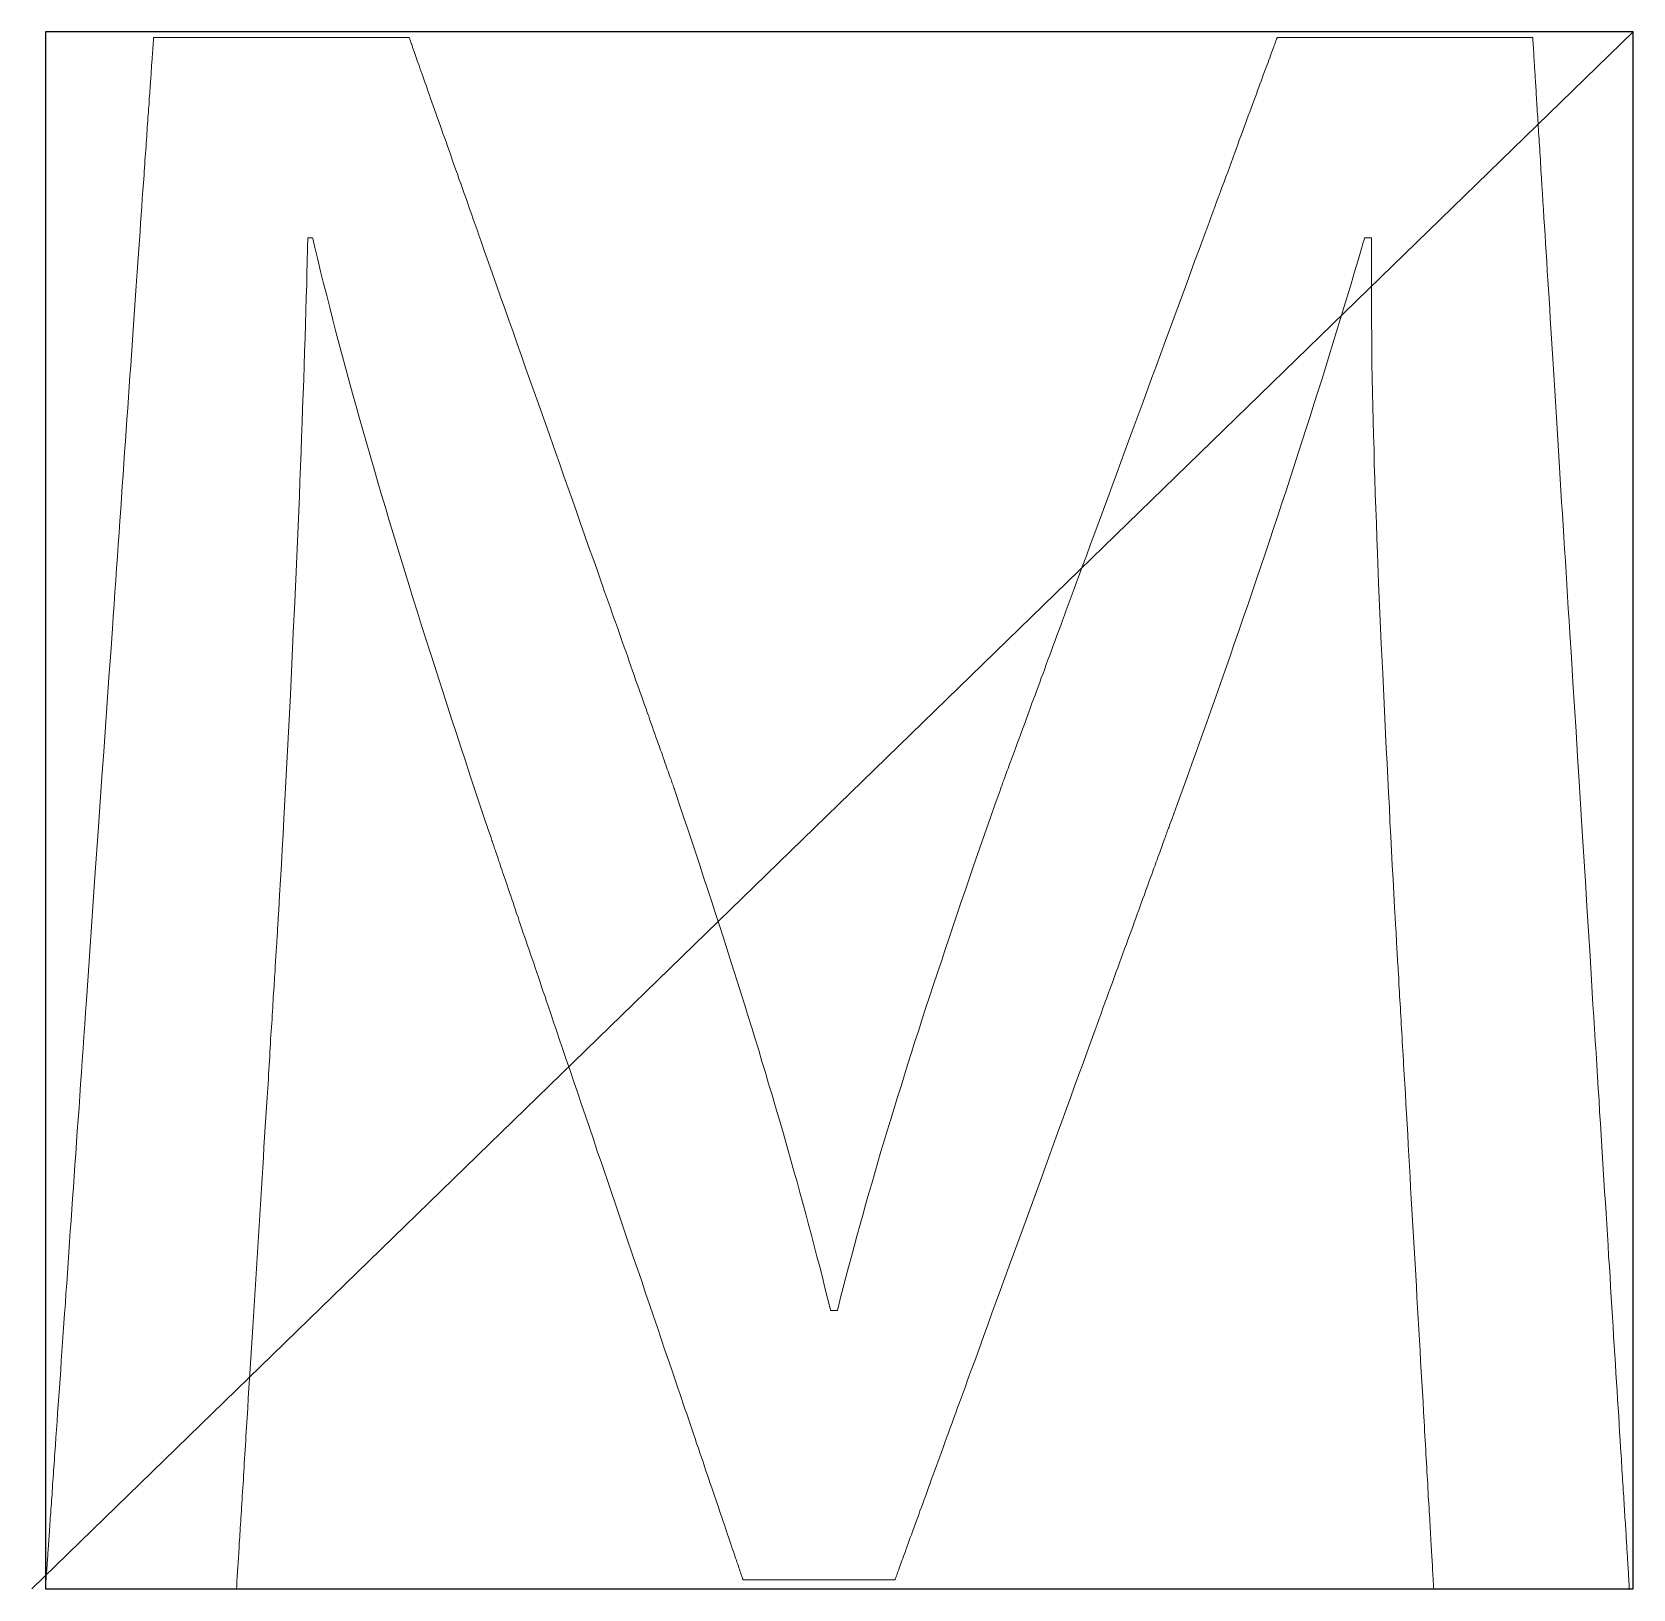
# Model space of a CAD drawing. Header units: millimetres. Extents: x 0 to 114, y 1 to 130.
# Drawn here: x 59.79 to 70.1, y 83.44 to 93.48 of the extents above; entities that cross this region are included whole.
import ezdxf

# ---------------------------------------------------------------- set-up
doc = ezdxf.new("R2010")
doc.units = ezdxf.units.MM
doc.header["$MEASUREMENT"] = 0
doc.layers.add('Layer 1', color=7, linetype='Continuous')

msp = doc.modelspace()

# ---------------------------------------------------------------- linework, layer by layer
msp.add_line((59.788, 83.443), (70.105, 93.479))
msp.add_lwpolyline([(59.874, 83.443), (70.105, 83.443), (70.105, 93.479), (59.874, 93.479)], close=True)
at = {"layer": 'Layer 1', "lineweight": 0}
msp.add_lwpolyline([(68.569, 87.835), (68.564, 87.925), (68.559, 88.016), (68.554, 88.108), (68.549, 88.2), (68.544, 88.293), (68.539, 88.387), (68.535, 88.481), (68.53, 88.575), (68.525, 88.67), (68.52, 88.766), (68.515, 88.861), (68.51, 88.957), (68.501, 89.15), (68.492, 89.344), (68.483, 89.538), (68.474, 89.732), (68.466, 89.926), (68.458, 90.119), (68.455, 90.216), (68.451, 90.312), (68.448, 90.407), (68.444, 90.503), (68.441, 90.598), (68.438, 90.692), (68.436, 90.786), (68.433, 90.879), (68.431, 90.972), (68.429, 91.065), (68.427, 91.156), (68.425, 91.247), (68.423, 91.337), (68.422, 91.427), (68.421, 91.515), (68.42, 91.603), (68.419, 91.69), (68.419, 91.775), (68.419, 91.86), (68.419, 91.944), (68.419, 91.985), (68.419, 92.027), (68.419, 92.068), (68.42, 92.108), (68.42, 92.149), (68.42, 92.151), (68.42, 92.152), (68.42, 92.152), (68.42, 92.152), (68.42, 92.152), (68.42, 92.152), (68.42, 92.152), (68.42, 92.152), (68.419, 92.152), (68.417, 92.152), (68.416, 92.152), (68.411, 92.152), (68.406, 92.152), (68.395, 92.152), (68.389, 92.152), (68.384, 92.152), (68.38, 92.152), (68.378, 92.152), (68.377, 92.152), (68.376, 92.152), (68.376, 92.152), (68.376, 92.152), (68.376, 92.152), (68.376, 92.152), (68.376, 92.152), (68.376, 92.152), (68.375, 92.15), (68.372, 92.14), (68.367, 92.121), (68.356, 92.083), (68.333, 92.008), (68.311, 91.932), (68.288, 91.855), (68.265, 91.779), (68.242, 91.702), (68.219, 91.625), (68.195, 91.548), (68.171, 91.471), (68.147, 91.393), (68.123, 91.315), (68.099, 91.237), (68.074, 91.159), (68.049, 91.08), (68.024, 91.001), (67.999, 90.922), (67.974, 90.843), (67.948, 90.763), (67.922, 90.683), (67.896, 90.603), (67.87, 90.522), (67.843, 90.442), (67.816, 90.361), (67.789, 90.279), (67.762, 90.198), (67.734, 90.116), (67.707, 90.033), (67.679, 89.951), (67.65, 89.868), (67.622, 89.785), (67.593, 89.702), (67.565, 89.618), (67.535, 89.534), (67.506, 89.449), (67.476, 89.365), (67.447, 89.28), (67.417, 89.194), (67.386, 89.109), (67.356, 89.023), (67.325, 88.936), (67.294, 88.849), (67.263, 88.762), (67.231, 88.675), (67.199, 88.587), (67.168, 88.499), (67.135, 88.41), (67.119, 88.366), (67.115, 88.355), (67.115, 88.354), (67.115, 88.354), (67.115, 88.354), (67.115, 88.354), (67.115, 88.354), (67.115, 88.354), (67.114, 88.353), (67.114, 88.351), (67.113, 88.349), (67.112, 88.346), (67.11, 88.342), (67.108, 88.337), (67.106, 88.331), (67.104, 88.325), (67.101, 88.318), (67.099, 88.31), (67.095, 88.301), (67.092, 88.292), (67.088, 88.282), (67.084, 88.271), (67.08, 88.259), (67.076, 88.247), (67.071, 88.234), (67.066, 88.22), (67.061, 88.206), (67.055, 88.191), (67.05, 88.176), (67.044, 88.159), (67.038, 88.142), (67.031, 88.125), (67.025, 88.107), (67.018, 88.088), (67.011, 88.069), (67.004, 88.049), (66.996, 88.028), (66.988, 88.007), (66.98, 87.985), (66.972, 87.963), (66.964, 87.94), (66.956, 87.917), (66.947, 87.893), (66.938, 87.869), (66.929, 87.844), (66.92, 87.819), (66.91, 87.793), (66.901, 87.766), (66.891, 87.739), (66.881, 87.712), (66.871, 87.684), (66.861, 87.656), (66.85, 87.628), (66.84, 87.599), (66.829, 87.569), (66.818, 87.539), (66.807, 87.509), (66.796, 87.478), (66.785, 87.447), (66.773, 87.416), (66.762, 87.384), (66.75, 87.352), (66.738, 87.319), (66.726, 87.286), (66.714, 87.253), (66.702, 87.22), (66.689, 87.186), (66.677, 87.152), (66.665, 87.117), (66.652, 87.082), (66.639, 87.047), (66.613, 86.977), (66.587, 86.905), (66.561, 86.832), (66.534, 86.759), (66.507, 86.684), (66.48, 86.609), (66.452, 86.534), (66.424, 86.457), (66.397, 86.381), (66.368, 86.303), (66.34, 86.226), (66.284, 86.07), (66.17, 85.758), (66.113, 85.602), (66.085, 85.525), (66.057, 85.448), (66.029, 85.371), (66.002, 85.295), (65.974, 85.22), (65.947, 85.145), (65.92, 85.071), (65.893, 84.998), (65.867, 84.925), (65.841, 84.854), (65.828, 84.818), (65.815, 84.783), (65.803, 84.749), (65.79, 84.714), (65.778, 84.68), (65.765, 84.646), (65.753, 84.612), (65.741, 84.579), (65.729, 84.546), (65.717, 84.513), (65.705, 84.481), (65.694, 84.449), (65.682, 84.418), (65.671, 84.387), (65.66, 84.356), (65.649, 84.325), (65.638, 84.295), (65.627, 84.266), (65.616, 84.237), (65.606, 84.208), (65.596, 84.179), (65.585, 84.152), (65.575, 84.124), (65.566, 84.097), (65.556, 84.071), (65.547, 84.045), (65.537, 84.019), (65.528, 83.994), (65.519, 83.97), (65.51, 83.946), (65.502, 83.922), (65.494, 83.899), (65.485, 83.877), (65.478, 83.855), (65.47, 83.834), (65.462, 83.813), (65.455, 83.793), (65.448, 83.774), (65.441, 83.755), (65.434, 83.736), (65.428, 83.719), (65.422, 83.702), (65.416, 83.685), (65.41, 83.669), (65.404, 83.654), (65.399, 83.64), (65.394, 83.626), (65.389, 83.613), (65.385, 83.6), (65.381, 83.589), (65.377, 83.578), (65.373, 83.567), (65.369, 83.558), (65.366, 83.549), (65.363, 83.541), (65.36, 83.533), (65.358, 83.527), (65.356, 83.521), (65.354, 83.516), (65.352, 83.512), (65.351, 83.508), (65.35, 83.505), (65.35, 83.504), (65.349, 83.503), (65.349, 83.502), (65.349, 83.502), (65.348, 83.502), (65.347, 83.502), (65.345, 83.502), (65.342, 83.502), (65.339, 83.502), (65.335, 83.502), (65.33, 83.502), (65.325, 83.502), (65.32, 83.502), (65.314, 83.502), (65.307, 83.502), (65.3, 83.502), (65.292, 83.502), (65.284, 83.502), (65.276, 83.502), (65.266, 83.502), (65.257, 83.502), (65.247, 83.502), (65.237, 83.502), (65.226, 83.502), (65.215, 83.502), (65.204, 83.502), (65.192, 83.502), (65.18, 83.502), (65.167, 83.502), (65.154, 83.502), (65.141, 83.502), (65.115, 83.502), (65.087, 83.502), (65.058, 83.502), (65.028, 83.502), (64.998, 83.502), (64.968, 83.502), (64.937, 83.502), (64.905, 83.502), (64.842, 83.502), (64.779, 83.502), (64.748, 83.502), (64.718, 83.502), (64.688, 83.502), (64.658, 83.502), (64.63, 83.502), (64.602, 83.502), (64.575, 83.502), (64.562, 83.502), (64.549, 83.502), (64.537, 83.502), (64.525, 83.502), (64.513, 83.502), (64.502, 83.502), (64.491, 83.502), (64.48, 83.502), (64.47, 83.502), (64.46, 83.502), (64.451, 83.502), (64.442, 83.502), (64.433, 83.502), (64.425, 83.502), (64.418, 83.502), (64.411, 83.502), (64.404, 83.502), (64.398, 83.502), (64.393, 83.502), (64.388, 83.502), (64.383, 83.502), (64.379, 83.502), (64.376, 83.502), (64.374, 83.502), (64.372, 83.502), (64.371, 83.502), (64.37, 83.502), (64.37, 83.502), (64.37, 83.503), (64.369, 83.504), (64.368, 83.506), (64.367, 83.509), (64.366, 83.513), (64.365, 83.517), (64.363, 83.523), (64.361, 83.529), (64.359, 83.535), (64.356, 83.543), (64.353, 83.551), (64.35, 83.56), (64.347, 83.57), (64.343, 83.58), (64.34, 83.591), (64.336, 83.603), (64.331, 83.615), (64.327, 83.629), (64.322, 83.642), (64.317, 83.657), (64.312, 83.672), (64.307, 83.688), (64.301, 83.704), (64.296, 83.721), (64.29, 83.739), (64.283, 83.757), (64.277, 83.776), (64.27, 83.795), (64.264, 83.815), (64.257, 83.835), (64.25, 83.856), (64.242, 83.878), (64.235, 83.9), (64.227, 83.923), (64.219, 83.946), (64.211, 83.97), (64.203, 83.994), (64.194, 84.019), (64.186, 84.044), (64.177, 84.07), (64.168, 84.096), (64.159, 84.123), (64.15, 84.15), (64.141, 84.177), (64.131, 84.205), (64.122, 84.233), (64.112, 84.262), (64.102, 84.291), (64.092, 84.321), (64.082, 84.351), (64.071, 84.381), (64.061, 84.412), (64.05, 84.443), (64.04, 84.475), (64.029, 84.507), (64.018, 84.539), (64.007, 84.571), (63.996, 84.604), (63.984, 84.637), (63.973, 84.67), (63.962, 84.704), (63.95, 84.738), (63.939, 84.772), (63.915, 84.842), (63.891, 84.912), (63.867, 84.983), (63.842, 85.055), (63.818, 85.128), (63.793, 85.202), (63.768, 85.276), (63.742, 85.35), (63.717, 85.426), (63.691, 85.501), (63.665, 85.577), (63.613, 85.73), (63.561, 85.884), (63.509, 86.037), (63.457, 86.19), (63.431, 86.266), (63.406, 86.342), (63.38, 86.417), (63.355, 86.492), (63.33, 86.566), (63.305, 86.639), (63.28, 86.712), (63.255, 86.784), (63.231, 86.855), (63.207, 86.926), (63.184, 86.995), (63.172, 87.029), (63.161, 87.063), (63.149, 87.097), (63.138, 87.13), (63.127, 87.163), (63.116, 87.196), (63.104, 87.229), (63.094, 87.261), (63.083, 87.293), (63.072, 87.324), (63.062, 87.355), (63.051, 87.386), (63.041, 87.416), (63.031, 87.446), (63.021, 87.476), (63.011, 87.505), (63.001, 87.534), (62.991, 87.562), (62.982, 87.59), (62.972, 87.618), (62.963, 87.645), (62.954, 87.671), (62.945, 87.698), (62.937, 87.723), (62.928, 87.748), (62.92, 87.773), (62.911, 87.797), (62.903, 87.821), (62.895, 87.844), (62.888, 87.867), (62.88, 87.889), (62.873, 87.911), (62.866, 87.932), (62.859, 87.952), (62.852, 87.972), (62.845, 87.992), (62.839, 88.011), (62.833, 88.029), (62.827, 88.046), (62.821, 88.063), (62.815, 88.08), (62.81, 88.095), (62.805, 88.111), (62.8, 88.125), (62.795, 88.139), (62.791, 88.152), (62.787, 88.164), (62.783, 88.176), (62.779, 88.187), (62.775, 88.198), (62.772, 88.207), (62.769, 88.216), (62.766, 88.224), (62.764, 88.232), (62.761, 88.239), (62.759, 88.245), (62.758, 88.25), (62.756, 88.254), (62.755, 88.258), (62.754, 88.261), (62.753, 88.263), (62.753, 88.264), (62.753, 88.265), (62.753, 88.265), (62.753, 88.265), (62.752, 88.266), (62.751, 88.269), (62.749, 88.274), (62.746, 88.286), (62.73, 88.331), (62.7, 88.421), (62.67, 88.511), (62.64, 88.601), (62.61, 88.691), (62.581, 88.78), (62.552, 88.869), (62.523, 88.957), (62.494, 89.045), (62.465, 89.133), (62.437, 89.221), (62.409, 89.308), (62.381, 89.395), (62.353, 89.481), (62.326, 89.568), (62.299, 89.654), (62.272, 89.739), (62.245, 89.825), (62.219, 89.91), (62.192, 89.994), (62.166, 90.079), (62.141, 90.163), (62.115, 90.246), (62.09, 90.33), (62.065, 90.413), (62.041, 90.496), (62.017, 90.578), (61.993, 90.661), (61.969, 90.743), (61.945, 90.824), (61.922, 90.905), (61.899, 90.987), (61.877, 91.067), (61.854, 91.148), (61.832, 91.228), (61.811, 91.308), (61.789, 91.387), (61.768, 91.466), (61.747, 91.545), (61.727, 91.624), (61.707, 91.702), (61.687, 91.78), (61.667, 91.858), (61.648, 91.935), (61.629, 92.013), (61.61, 92.089), (61.601, 92.128), (61.597, 92.147), (61.595, 92.152), (61.595, 92.152), (61.595, 92.152), (61.595, 92.152), (61.595, 92.152), (61.595, 92.152), (61.595, 92.152), (61.594, 92.152), (61.592, 92.152), (61.589, 92.152), (61.585, 92.152), (61.578, 92.152), (61.574, 92.152), (61.571, 92.152), (61.568, 92.152), (61.566, 92.152), (61.566, 92.152), (61.566, 92.152), (61.566, 92.152), (61.566, 92.152), (61.566, 92.152), (61.566, 92.152), (61.566, 92.152), (61.566, 92.152), (61.566, 92.151), (61.565, 92.141), (61.564, 92.101), (61.563, 92.06), (61.562, 92.019), (61.561, 91.978), (61.56, 91.936), (61.558, 91.852), (61.555, 91.768), (61.553, 91.682), (61.55, 91.595), (61.548, 91.507), (61.545, 91.418), (61.542, 91.328), (61.539, 91.238), (61.536, 91.146), (61.532, 91.054), (61.529, 90.961), (61.525, 90.868), (61.522, 90.774), (61.518, 90.679), (61.514, 90.583), (61.511, 90.487), (61.507, 90.391), (61.503, 90.294), (61.498, 90.196), (61.494, 90.099), (61.49, 90), (61.486, 89.902), (61.481, 89.803), (61.472, 89.605), (61.463, 89.405), (61.453, 89.206), (61.433, 88.806), (61.422, 88.607), (61.411, 88.408), (61.406, 88.309), (61.4, 88.21), (61.395, 88.112), (61.389, 88.014), (61.384, 87.916), (61.378, 87.819), (61.375, 87.77), (61.374, 87.746), (61.373, 87.734), (61.373, 87.731), (61.373, 87.731), (61.373, 87.731), (61.373, 87.731), (61.373, 87.731), (61.373, 87.731), (61.373, 87.73), (61.373, 87.729), (61.373, 87.727), (61.372, 87.724), (61.372, 87.72), (61.372, 87.716), (61.372, 87.711), (61.371, 87.706), (61.371, 87.699), (61.37, 87.692), (61.37, 87.685), (61.369, 87.677), (61.369, 87.668), (61.368, 87.658), (61.368, 87.648), (61.367, 87.637), (61.366, 87.626), (61.366, 87.614), (61.365, 87.601), (61.364, 87.588), (61.363, 87.574), (61.362, 87.56), (61.361, 87.545), (61.36, 87.53), (61.359, 87.514), (61.358, 87.497), (61.357, 87.48), (61.356, 87.463), (61.355, 87.444), (61.354, 87.426), (61.353, 87.407), (61.351, 87.387), (61.35, 87.367), (61.349, 87.346), (61.348, 87.325), (61.346, 87.304), (61.345, 87.282), (61.343, 87.26), (61.342, 87.237), (61.341, 87.214), (61.339, 87.19), (61.338, 87.166), (61.336, 87.141), (61.335, 87.116), (61.333, 87.091), (61.331, 87.066), (61.33, 87.039), (61.328, 87.013), (61.326, 86.986), (61.325, 86.959), (61.323, 86.932), (61.321, 86.904), (61.32, 86.876), (61.318, 86.848), (61.316, 86.819), (61.314, 86.79), (61.312, 86.76), (61.311, 86.731), (61.307, 86.671), (61.303, 86.61), (61.299, 86.548), (61.295, 86.485), (61.291, 86.421), (61.287, 86.356), (61.283, 86.291), (61.279, 86.225), (61.275, 86.159), (61.271, 86.091), (61.267, 86.024), (61.262, 85.956), (61.258, 85.887), (61.249, 85.75), (61.241, 85.612), (61.232, 85.474), (61.224, 85.336), (61.219, 85.268), (61.215, 85.199), (61.211, 85.131), (61.207, 85.064), (61.203, 84.997), (61.198, 84.931), (61.194, 84.865), (61.19, 84.8), (61.186, 84.735), (61.182, 84.672), (61.178, 84.609), (61.175, 84.547), (61.171, 84.486), (61.167, 84.427), (61.165, 84.397), (61.163, 84.368), (61.162, 84.339), (61.16, 84.311), (61.158, 84.282), (61.156, 84.255), (61.155, 84.227), (61.153, 84.2), (61.151, 84.173), (61.15, 84.146), (61.148, 84.12), (61.146, 84.094), (61.145, 84.069), (61.143, 84.044), (61.142, 84.019), (61.14, 83.995), (61.139, 83.971), (61.137, 83.947), (61.136, 83.924), (61.134, 83.902), (61.133, 83.88), (61.132, 83.858), (61.13, 83.837), (61.129, 83.816), (61.128, 83.796), (61.127, 83.776), (61.125, 83.757), (61.124, 83.738), (61.123, 83.719), (61.122, 83.702), (61.121, 83.684), (61.12, 83.667), (61.119, 83.651), (61.118, 83.636), (61.117, 83.62), (61.116, 83.606), (61.115, 83.592), (61.114, 83.578), (61.113, 83.566), (61.113, 83.553), (61.112, 83.542), (61.111, 83.531), (61.111, 83.52), (61.11, 83.51), (61.109, 83.501), (61.109, 83.493), (61.108, 83.485), (61.108, 83.477), (61.108, 83.471), (61.107, 83.465), (61.107, 83.46), (61.107, 83.455), (61.106, 83.451), (61.106, 83.448), (61.106, 83.446), (61.106, 83.444), (61.106, 83.443), (61.106, 83.443), (61.105, 83.443), (61.104, 83.443), (61.102, 83.443), (61.099, 83.443), (61.095, 83.443), (61.091, 83.443), (61.085, 83.443), (61.08, 83.443), (61.073, 83.443), (61.066, 83.443), (61.058, 83.443), (61.049, 83.443), (61.04, 83.443), (61.03, 83.443), (61.019, 83.443), (61.008, 83.443), (60.997, 83.443), (60.984, 83.443), (60.972, 83.443), (60.958, 83.443), (60.945, 83.443), (60.931, 83.443), (60.916, 83.443), (60.901, 83.443), (60.886, 83.443), (60.87, 83.443), (60.854, 83.443), (60.837, 83.443), (60.82, 83.443), (60.803, 83.443), (60.785, 83.443), (60.75, 83.443), (60.713, 83.443), (60.675, 83.443), (60.637, 83.443), (60.598, 83.443), (60.519, 83.443), (60.44, 83.443), (60.4, 83.443), (60.361, 83.443), (60.322, 83.443), (60.284, 83.443), (60.247, 83.443), (60.211, 83.443), (60.193, 83.443), (60.176, 83.443), (60.158, 83.443), (60.142, 83.443), (60.125, 83.443), (60.109, 83.443), (60.093, 83.443), (60.078, 83.443), (60.063, 83.443), (60.048, 83.443), (60.034, 83.443), (60.02, 83.443), (60.007, 83.443), (59.995, 83.443), (59.983, 83.443), (59.971, 83.443), (59.96, 83.443), (59.95, 83.443), (59.94, 83.443), (59.93, 83.443), (59.922, 83.443), (59.914, 83.443), (59.907, 83.443), (59.9, 83.443), (59.894, 83.443), (59.889, 83.443), (59.885, 83.443), (59.881, 83.443), (59.878, 83.443), (59.876, 83.443), (59.875, 83.443), (59.874, 83.443), (59.874, 83.443), (59.874, 83.444), (59.874, 83.445), (59.875, 83.446), (59.875, 83.448), (59.875, 83.451), (59.875, 83.453), (59.875, 83.457), (59.876, 83.46), (59.876, 83.464), (59.876, 83.469), (59.876, 83.473), (59.877, 83.479), (59.877, 83.484), (59.878, 83.49), (59.878, 83.497), (59.879, 83.504), (59.879, 83.511), (59.88, 83.518), (59.88, 83.526), (59.881, 83.535), (59.881, 83.544), (59.882, 83.553), (59.883, 83.562), (59.883, 83.572), (59.884, 83.582), (59.885, 83.593), (59.886, 83.604), (59.886, 83.615), (59.887, 83.627), (59.888, 83.639), (59.889, 83.652), (59.89, 83.665), (59.891, 83.678), (59.892, 83.691), (59.893, 83.705), (59.894, 83.72), (59.895, 83.734), (59.896, 83.749), (59.897, 83.764), (59.898, 83.78), (59.899, 83.796), (59.9, 83.812), (59.901, 83.829), (59.902, 83.846), (59.904, 83.863), (59.905, 83.881), (59.906, 83.899), (59.907, 83.917), (59.909, 83.935), (59.91, 83.954), (59.911, 83.974), (59.913, 83.993), (59.914, 84.013), (59.915, 84.033), (59.917, 84.053), (59.918, 84.074), (59.92, 84.095), (59.921, 84.117), (59.923, 84.138), (59.924, 84.16), (59.926, 84.182), (59.927, 84.205), (59.929, 84.228), (59.931, 84.251), (59.932, 84.274), (59.934, 84.298), (59.936, 84.322), (59.939, 84.37), (59.942, 84.42), (59.946, 84.471), (59.95, 84.523), (59.953, 84.576), (59.957, 84.629), (59.961, 84.684), (59.965, 84.74), (59.969, 84.797), (59.973, 84.855), (59.977, 84.913), (59.981, 84.973), (59.985, 85.033), (59.989, 85.094), (59.994, 85.156), (59.998, 85.219), (60.003, 85.283), (60.007, 85.347), (60.012, 85.413), (60.016, 85.479), (60.021, 85.545), (60.026, 85.613), (60.03, 85.681), (60.035, 85.75), (60.04, 85.819), (60.045, 85.889), (60.05, 85.96), (60.055, 86.031), (60.06, 86.103), (60.065, 86.176), (60.07, 86.248), (60.075, 86.322), (60.08, 86.396), (60.085, 86.47), (60.091, 86.545), (60.096, 86.621), (60.101, 86.697), (60.107, 86.773), (60.112, 86.849), (60.117, 86.926), (60.123, 87.004), (60.128, 87.082), (60.133, 87.16), (60.139, 87.238), (60.15, 87.395), (60.161, 87.554), (60.172, 87.713), (60.183, 87.873), (60.194, 88.033), (60.217, 88.355), (60.239, 88.677), (60.251, 88.838), (60.262, 88.999), (60.273, 89.159), (60.284, 89.318), (60.295, 89.476), (60.306, 89.634), (60.311, 89.712), (60.317, 89.79), (60.322, 89.868), (60.328, 89.945), (60.333, 90.023), (60.338, 90.099), (60.344, 90.176), (60.349, 90.251), (60.354, 90.327), (60.36, 90.402), (60.365, 90.476), (60.37, 90.551), (60.375, 90.624), (60.38, 90.697), (60.385, 90.77), (60.39, 90.842), (60.395, 90.913), (60.4, 90.984), (60.405, 91.054), (60.41, 91.124), (60.415, 91.193), (60.419, 91.261), (60.424, 91.328), (60.429, 91.395), (60.433, 91.461), (60.438, 91.527), (60.442, 91.591), (60.447, 91.655), (60.451, 91.718), (60.456, 91.78), (60.46, 91.842), (60.464, 91.902), (60.468, 91.962), (60.472, 92.021), (60.476, 92.079), (60.48, 92.136), (60.484, 92.192), (60.488, 92.247), (60.492, 92.301), (60.496, 92.354), (60.499, 92.406), (60.503, 92.457), (60.506, 92.507), (60.51, 92.556), (60.511, 92.58), (60.513, 92.603), (60.515, 92.627), (60.516, 92.65), (60.518, 92.673), (60.519, 92.695), (60.521, 92.718), (60.523, 92.74), (60.524, 92.762), (60.526, 92.783), (60.527, 92.804), (60.528, 92.825), (60.53, 92.846), (60.531, 92.866), (60.533, 92.886), (60.534, 92.905), (60.535, 92.925), (60.537, 92.944), (60.538, 92.962), (60.539, 92.981), (60.541, 92.999), (60.542, 93.016), (60.543, 93.034), (60.544, 93.051), (60.545, 93.068), (60.547, 93.084), (60.548, 93.1), (60.549, 93.116), (60.55, 93.131), (60.551, 93.146), (60.552, 93.161), (60.553, 93.176), (60.554, 93.19), (60.555, 93.203), (60.556, 93.217), (60.557, 93.229), (60.558, 93.242), (60.558, 93.254), (60.559, 93.266), (60.56, 93.278), (60.561, 93.289), (60.562, 93.3), (60.562, 93.31), (60.563, 93.32), (60.564, 93.33), (60.564, 93.339), (60.565, 93.348), (60.566, 93.357), (60.566, 93.365), (60.567, 93.372), (60.567, 93.38), (60.568, 93.387), (60.568, 93.393), (60.569, 93.399), (60.569, 93.405), (60.569, 93.411), (60.57, 93.416), (60.57, 93.42), (60.57, 93.424), (60.571, 93.428), (60.571, 93.431), (60.571, 93.434), (60.571, 93.437), (60.571, 93.439), (60.571, 93.441), (60.571, 93.442), (60.572, 93.443), (60.572, 93.443), (60.572, 93.443), (60.572, 93.443), (60.573, 93.443), (60.574, 93.443), (60.576, 93.443), (60.58, 93.443), (60.585, 93.443), (60.591, 93.443), (60.597, 93.443), (60.605, 93.443), (60.614, 93.443), (60.624, 93.443), (60.634, 93.443), (60.646, 93.443), (60.658, 93.443), (60.671, 93.443), (60.685, 93.443), (60.699, 93.443), (60.715, 93.443), (60.731, 93.443), (60.748, 93.443), (60.765, 93.443), (60.784, 93.443), (60.802, 93.443), (60.822, 93.443), (60.842, 93.443), (60.862, 93.443), (60.883, 93.443), (60.905, 93.443), (60.927, 93.443), (60.949, 93.443), (60.972, 93.443), (60.996, 93.443), (61.019, 93.443), (61.044, 93.443), (61.068, 93.443), (61.093, 93.443), (61.143, 93.443), (61.194, 93.443), (61.246, 93.443), (61.299, 93.443), (61.405, 93.443), (61.511, 93.443), (61.563, 93.443), (61.615, 93.443), (61.666, 93.443), (61.691, 93.443), (61.715, 93.443), (61.74, 93.443), (61.764, 93.443), (61.788, 93.443), (61.811, 93.443), (61.834, 93.443), (61.857, 93.443), (61.879, 93.443), (61.901, 93.443), (61.922, 93.443), (61.943, 93.443), (61.963, 93.443), (61.983, 93.443), (62.002, 93.443), (62.02, 93.443), (62.038, 93.443), (62.055, 93.443), (62.071, 93.443), (62.087, 93.443), (62.101, 93.443), (62.116, 93.443), (62.129, 93.443), (62.141, 93.443), (62.153, 93.443), (62.164, 93.443), (62.174, 93.443), (62.183, 93.443), (62.191, 93.443), (62.198, 93.443), (62.204, 93.443), (62.209, 93.443), (62.213, 93.443), (62.216, 93.443), (62.218, 93.443), (62.218, 93.443), (62.219, 93.443), (62.219, 93.443), (62.219, 93.442), (62.22, 93.44), (62.22, 93.438), (62.222, 93.434), (62.223, 93.43), (62.225, 93.425), (62.227, 93.419), (62.229, 93.413), (62.232, 93.405), (62.235, 93.397), (62.238, 93.389), (62.241, 93.379), (62.245, 93.369), (62.249, 93.358), (62.253, 93.346), (62.257, 93.334), (62.262, 93.321), (62.266, 93.307), (62.271, 93.293), (62.277, 93.278), (62.282, 93.262), (62.288, 93.246), (62.294, 93.229), (62.3, 93.211), (62.307, 93.193), (62.313, 93.174), (62.32, 93.155), (62.327, 93.135), (62.334, 93.114), (62.342, 93.093), (62.35, 93.071), (62.357, 93.049), (62.365, 93.026), (62.374, 93.003), (62.382, 92.979), (62.391, 92.955), (62.4, 92.93), (62.408, 92.905), (62.418, 92.879), (62.427, 92.852), (62.436, 92.825), (62.446, 92.798), (62.456, 92.77), (62.466, 92.742), (62.476, 92.714), (62.486, 92.685), (62.496, 92.655), (62.507, 92.625), (62.518, 92.595), (62.529, 92.564), (62.539, 92.533), (62.551, 92.502), (62.562, 92.47), (62.573, 92.438), (62.585, 92.405), (62.596, 92.373), (62.608, 92.339), (62.62, 92.306), (62.632, 92.272), (62.644, 92.238), (62.656, 92.204), (62.668, 92.169), (62.68, 92.134), (62.705, 92.063), (62.73, 91.992), (62.756, 91.919), (62.782, 91.846), (62.808, 91.772), (62.835, 91.697), (62.861, 91.621), (62.888, 91.545), (62.915, 91.469), (62.942, 91.392), (62.969, 91.314), (62.997, 91.237), (63.052, 91.081), (63.107, 90.925), (63.161, 90.77), (63.189, 90.693), (63.216, 90.615), (63.243, 90.539), (63.27, 90.462), (63.297, 90.387), (63.323, 90.311), (63.349, 90.237), (63.375, 90.163), (63.401, 90.09), (63.427, 90.018), (63.452, 89.947), (63.464, 89.912), (63.476, 89.877), (63.489, 89.842), (63.501, 89.808), (63.513, 89.774), (63.525, 89.74), (63.536, 89.707), (63.548, 89.674), (63.56, 89.641), (63.571, 89.608), (63.583, 89.576), (63.594, 89.544), (63.605, 89.513), (63.616, 89.482), (63.627, 89.451), (63.637, 89.421), (63.648, 89.391), (63.658, 89.362), (63.668, 89.333), (63.678, 89.304), (63.688, 89.276), (63.698, 89.248), (63.708, 89.221), (63.717, 89.194), (63.726, 89.168), (63.736, 89.142), (63.745, 89.117), (63.753, 89.092), (63.762, 89.068), (63.77, 89.044), (63.778, 89.021), (63.787, 88.998), (63.794, 88.976), (63.802, 88.954), (63.809, 88.933), (63.817, 88.912), (63.824, 88.892), (63.831, 88.873), (63.837, 88.854), (63.844, 88.836), (63.85, 88.819), (63.856, 88.802), (63.861, 88.786), (63.867, 88.77), (63.872, 88.755), (63.877, 88.741), (63.882, 88.727), (63.887, 88.714), (63.891, 88.702), (63.895, 88.69), (63.899, 88.679), (63.902, 88.669), (63.906, 88.66), (63.909, 88.651), (63.912, 88.643), (63.914, 88.636), (63.917, 88.629), (63.919, 88.624), (63.92, 88.619), (63.922, 88.615), (63.923, 88.611), (63.924, 88.609), (63.924, 88.607), (63.925, 88.606), (63.925, 88.606), (63.925, 88.606), (63.925, 88.606), (63.925, 88.606), (63.925, 88.605), (63.926, 88.602), (63.928, 88.597), (63.934, 88.577), (63.961, 88.498), (63.987, 88.42), (64.014, 88.341), (64.04, 88.263), (64.065, 88.186), (64.091, 88.108), (64.116, 88.031), (64.141, 87.955), (64.166, 87.879), (64.191, 87.803), (64.216, 87.727), (64.24, 87.652), (64.264, 87.577), (64.288, 87.502), (64.311, 87.428), (64.335, 87.354), (64.358, 87.28), (64.381, 87.206), (64.404, 87.133), (64.426, 87.06), (64.448, 86.988), (64.471, 86.915), (64.492, 86.843), (64.514, 86.772), (64.535, 86.7), (64.557, 86.629), (64.578, 86.558), (64.598, 86.487), (64.619, 86.416), (64.639, 86.346), (64.659, 86.276), (64.679, 86.206), (64.698, 86.137), (64.718, 86.067), (64.737, 85.998), (64.756, 85.929), (64.774, 85.86), (64.792, 85.792), (64.811, 85.724), (64.828, 85.655), (64.846, 85.587), (64.864, 85.52), (64.881, 85.452), (64.898, 85.385), (64.914, 85.317), (64.931, 85.25), (64.933, 85.242), (64.933, 85.24), (64.933, 85.239), (64.934, 85.238), (64.934, 85.238), (64.934, 85.238), (64.934, 85.238), (64.934, 85.238), (64.934, 85.238), (64.934, 85.238), (64.936, 85.238), (64.937, 85.238), (64.939, 85.238), (64.943, 85.238), (64.948, 85.238), (64.954, 85.238), (64.965, 85.238), (64.97, 85.238), (64.974, 85.238), (64.976, 85.238), (64.977, 85.238), (64.978, 85.238), (64.978, 85.238), (64.978, 85.238), (64.978, 85.238), (64.978, 85.238), (64.978, 85.238), (64.978, 85.238), (64.978, 85.239), (64.978, 85.24), (64.983, 85.256), (64.999, 85.321), (65.016, 85.387), (65.033, 85.452), (65.05, 85.518), (65.068, 85.585), (65.086, 85.651), (65.104, 85.718), (65.122, 85.785), (65.141, 85.852), (65.16, 85.92), (65.179, 85.988), (65.199, 86.056), (65.219, 86.125), (65.239, 86.194), (65.259, 86.263), (65.28, 86.332), (65.301, 86.402), (65.322, 86.472), (65.344, 86.543), (65.366, 86.613), (65.388, 86.684), (65.41, 86.756), (65.432, 86.828), (65.455, 86.9), (65.478, 86.972), (65.502, 87.045), (65.525, 87.118), (65.549, 87.192), (65.574, 87.266), (65.598, 87.34), (65.623, 87.415), (65.648, 87.49), (65.673, 87.565), (65.698, 87.641), (65.724, 87.718), (65.75, 87.794), (65.776, 87.871), (65.803, 87.949), (65.829, 88.027), (65.856, 88.105), (65.884, 88.184), (65.911, 88.263), (65.939, 88.343), (65.967, 88.423), (65.995, 88.503), (66.024, 88.584), (66.031, 88.604), (66.031, 88.606), (66.031, 88.606), (66.031, 88.606), (66.031, 88.606), (66.031, 88.606), (66.032, 88.607), (66.032, 88.608), (66.033, 88.61), (66.034, 88.612), (66.035, 88.616), (66.037, 88.62), (66.039, 88.626), (66.041, 88.632), (66.043, 88.638), (66.046, 88.646), (66.049, 88.654), (66.052, 88.663), (66.056, 88.673), (66.06, 88.683), (66.064, 88.694), (66.068, 88.706), (66.073, 88.719), (66.078, 88.732), (66.083, 88.746), (66.088, 88.76), (66.094, 88.775), (66.1, 88.791), (66.106, 88.808), (66.112, 88.825), (66.119, 88.843), (66.125, 88.861), (66.132, 88.88), (66.139, 88.9), (66.147, 88.92), (66.155, 88.941), (66.162, 88.962), (66.17, 88.984), (66.179, 89.006), (66.187, 89.029), (66.196, 89.053), (66.205, 89.077), (66.214, 89.101), (66.223, 89.126), (66.232, 89.152), (66.242, 89.178), (66.252, 89.204), (66.261, 89.231), (66.272, 89.258), (66.282, 89.286), (66.292, 89.315), (66.303, 89.343), (66.314, 89.373), (66.324, 89.402), (66.335, 89.432), (66.347, 89.463), (66.358, 89.493), (66.369, 89.524), (66.381, 89.556), (66.393, 89.588), (66.405, 89.62), (66.417, 89.653), (66.429, 89.686), (66.441, 89.719), (66.453, 89.752), (66.466, 89.786), (66.478, 89.82), (66.491, 89.855), (66.504, 89.89), (66.517, 89.925), (66.53, 89.96), (66.556, 90.031), (66.583, 90.103), (66.61, 90.177), (66.637, 90.25), (66.664, 90.325), (66.692, 90.4), (66.72, 90.476), (66.748, 90.553), (66.776, 90.629), (66.805, 90.707), (66.833, 90.784), (66.89, 90.94), (66.948, 91.095), (67.005, 91.251), (67.034, 91.329), (67.062, 91.406), (67.09, 91.483), (67.118, 91.559), (67.146, 91.635), (67.174, 91.71), (67.202, 91.785), (67.229, 91.859), (67.256, 91.932), (67.282, 92.005), (67.309, 92.076), (67.335, 92.147), (67.348, 92.182), (67.36, 92.216), (67.373, 92.25), (67.385, 92.284), (67.398, 92.318), (67.41, 92.351), (67.422, 92.385), (67.434, 92.417), (67.446, 92.45), (67.458, 92.482), (67.47, 92.513), (67.481, 92.545), (67.493, 92.575), (67.504, 92.606), (67.515, 92.636), (67.526, 92.666), (67.537, 92.695), (67.547, 92.724), (67.558, 92.753), (67.568, 92.781), (67.578, 92.808), (67.588, 92.835), (67.598, 92.862), (67.608, 92.888), (67.617, 92.914), (67.626, 92.939), (67.635, 92.964), (67.644, 92.988), (67.653, 93.012), (67.662, 93.035), (67.67, 93.057), (67.678, 93.079), (67.686, 93.101), (67.694, 93.122), (67.701, 93.142), (67.708, 93.162), (67.715, 93.181), (67.722, 93.2), (67.729, 93.218), (67.735, 93.235), (67.742, 93.252), (67.747, 93.268), (67.753, 93.283), (67.759, 93.298), (67.764, 93.312), (67.769, 93.326), (67.773, 93.339), (67.778, 93.351), (67.782, 93.362), (67.786, 93.373), (67.79, 93.383), (67.793, 93.392), (67.796, 93.4), (67.799, 93.408), (67.802, 93.415), (67.804, 93.421), (67.806, 93.427), (67.808, 93.432), (67.809, 93.435), (67.81, 93.439), (67.811, 93.441), (67.812, 93.442), (67.812, 93.443), (67.812, 93.443), (67.812, 93.443), (67.813, 93.443), (67.815, 93.443), (67.818, 93.443), (67.822, 93.443), (67.828, 93.443), (67.834, 93.443), (67.841, 93.443), (67.849, 93.443), (67.858, 93.443), (67.869, 93.443), (67.879, 93.443), (67.891, 93.443), (67.904, 93.443), (67.917, 93.443), (67.932, 93.443), (67.947, 93.443), (67.962, 93.443), (67.979, 93.443), (67.996, 93.443), (68.014, 93.443), (68.032, 93.443), (68.051, 93.443), (68.071, 93.443), (68.091, 93.443), (68.112, 93.443), (68.133, 93.443), (68.155, 93.443), (68.177, 93.443), (68.2, 93.443), (68.223, 93.443), (68.247, 93.443), (68.271, 93.443), (68.295, 93.443), (68.319, 93.443), (68.369, 93.443), (68.42, 93.443), (68.472, 93.443), (68.525, 93.443), (68.577, 93.443), (68.684, 93.443), (68.736, 93.443), (68.789, 93.443), (68.841, 93.443), (68.892, 93.443), (68.942, 93.443), (68.967, 93.443), (68.991, 93.443), (69.015, 93.443), (69.039, 93.443), (69.062, 93.443), (69.085, 93.443), (69.108, 93.443), (69.13, 93.443), (69.151, 93.443), (69.172, 93.443), (69.192, 93.443), (69.212, 93.443), (69.232, 93.443), (69.25, 93.443), (69.268, 93.443), (69.286, 93.443), (69.302, 93.443), (69.318, 93.443), (69.334, 93.443), (69.348, 93.443), (69.362, 93.443), (69.375, 93.443), (69.387, 93.443), (69.398, 93.443), (69.409, 93.443), (69.418, 93.443), (69.427, 93.443), (69.434, 93.443), (69.441, 93.443), (69.447, 93.443), (69.451, 93.443), (69.455, 93.443), (69.457, 93.443), (69.458, 93.443), (69.459, 93.443), (69.459, 93.443), (69.459, 93.443), (69.459, 93.442), (69.459, 93.441), (69.459, 93.439), (69.459, 93.437), (69.459, 93.435), (69.46, 93.432), (69.46, 93.429), (69.46, 93.425), (69.46, 93.421), (69.46, 93.417), (69.461, 93.412), (69.461, 93.407), (69.461, 93.401), (69.462, 93.395), (69.462, 93.389), (69.463, 93.382), (69.463, 93.374), (69.464, 93.367), (69.464, 93.359), (69.465, 93.35), (69.465, 93.342), (69.466, 93.332), (69.466, 93.323), (69.467, 93.313), (69.468, 93.303), (69.468, 93.292), (69.469, 93.281), (69.47, 93.269), (69.47, 93.258), (69.471, 93.245), (69.472, 93.233), (69.473, 93.22), (69.474, 93.207), (69.474, 93.193), (69.475, 93.179), (69.476, 93.165), (69.477, 93.15), (69.478, 93.136), (69.479, 93.12), (69.48, 93.105), (69.481, 93.089), (69.482, 93.072), (69.483, 93.056), (69.484, 93.039), (69.485, 93.021), (69.486, 93.004), (69.487, 92.986), (69.488, 92.967), (69.49, 92.949), (69.491, 92.93), (69.492, 92.911), (69.493, 92.891), (69.494, 92.871), (69.496, 92.851), (69.497, 92.831), (69.498, 92.81), (69.5, 92.789), (69.501, 92.767), (69.502, 92.746), (69.504, 92.724), (69.505, 92.702), (69.506, 92.679), (69.508, 92.656), (69.509, 92.633), (69.511, 92.61), (69.512, 92.586), (69.515, 92.538), (69.518, 92.489), (69.521, 92.438), (69.525, 92.387), (69.528, 92.335), (69.531, 92.281), (69.535, 92.227), (69.538, 92.171), (69.542, 92.115), (69.545, 92.058), (69.549, 92), (69.552, 91.94), (69.556, 91.88), (69.56, 91.82), (69.564, 91.758), (69.568, 91.695), (69.572, 91.632), (69.576, 91.568), (69.58, 91.503), (69.584, 91.437), (69.588, 91.371), (69.592, 91.304), (69.596, 91.236), (69.601, 91.168), (69.605, 91.098), (69.609, 91.029), (69.614, 90.958), (69.618, 90.887), (69.623, 90.816), (69.627, 90.743), (69.632, 90.671), (69.636, 90.597), (69.641, 90.524), (69.645, 90.449), (69.65, 90.375), (69.655, 90.3), (69.659, 90.224), (69.664, 90.148), (69.669, 90.071), (69.674, 89.995), (69.679, 89.917), (69.683, 89.84), (69.688, 89.762), (69.693, 89.684), (69.698, 89.605), (69.708, 89.448), (69.718, 89.289), (69.728, 89.13), (69.738, 88.969), (69.748, 88.809), (69.758, 88.648), (69.778, 88.326), (69.798, 88.004), (69.808, 87.844), (69.818, 87.684), (69.828, 87.525), (69.838, 87.367), (69.847, 87.209), (69.852, 87.131), (69.857, 87.053), (69.862, 86.976), (69.867, 86.898), (69.871, 86.822), (69.876, 86.745), (69.881, 86.669), (69.886, 86.593), (69.89, 86.518), (69.895, 86.443), (69.9, 86.369), (69.904, 86.295), (69.909, 86.222), (69.913, 86.149), (69.918, 86.077), (69.922, 86.005), (69.927, 85.934), (69.931, 85.864), (69.936, 85.794), (69.94, 85.725), (69.944, 85.656), (69.948, 85.588), (69.953, 85.521), (69.957, 85.455), (69.961, 85.389), (69.965, 85.324), (69.969, 85.26), (69.973, 85.196), (69.977, 85.134), (69.98, 85.072), (69.984, 85.011), (69.988, 84.951), (69.992, 84.892), (69.995, 84.833), (69.999, 84.776), (70.002, 84.72), (70.006, 84.664), (70.009, 84.61), (70.013, 84.556), (70.016, 84.504), (70.019, 84.452), (70.022, 84.402), (70.025, 84.352), (70.028, 84.304), (70.03, 84.281), (70.031, 84.257), (70.033, 84.234), (70.034, 84.211), (70.036, 84.188), (70.037, 84.166), (70.038, 84.144), (70.04, 84.122), (70.041, 84.101), (70.042, 84.08), (70.044, 84.059), (70.045, 84.039), (70.046, 84.018), (70.047, 83.998), (70.049, 83.979), (70.05, 83.96), (70.051, 83.941), (70.052, 83.922), (70.053, 83.904), (70.054, 83.886), (70.056, 83.868), (70.057, 83.851), (70.058, 83.833), (70.059, 83.817), (70.06, 83.8), (70.061, 83.784), (70.062, 83.769), (70.063, 83.753), (70.064, 83.738), (70.065, 83.724), (70.065, 83.709), (70.066, 83.695), (70.067, 83.682), (70.068, 83.668), (70.069, 83.655), (70.07, 83.643), (70.07, 83.631), (70.071, 83.619), (70.072, 83.607), (70.072, 83.596), (70.073, 83.585), (70.074, 83.575), (70.074, 83.565), (70.075, 83.555), (70.076, 83.546), (70.076, 83.537), (70.077, 83.529), (70.077, 83.521), (70.078, 83.513), (70.078, 83.506), (70.079, 83.499), (70.079, 83.492), (70.079, 83.486), (70.08, 83.48), (70.08, 83.475), (70.08, 83.47), (70.081, 83.465), (70.081, 83.461), (70.081, 83.458), (70.081, 83.454), (70.081, 83.451), (70.082, 83.449), (70.082, 83.447), (70.082, 83.445), (70.082, 83.444), (70.082, 83.443), (70.082, 83.443), (70.082, 83.443), (70.081, 83.443), (70.08, 83.443), (70.078, 83.443), (70.075, 83.443), (70.071, 83.443), (70.066, 83.443), (70.061, 83.443), (70.054, 83.443), (70.048, 83.443), (70.04, 83.443), (70.032, 83.443), (70.023, 83.443), (70.013, 83.443), (70.003, 83.443), (69.992, 83.443), (69.981, 83.443), (69.969, 83.443), (69.956, 83.443), (69.943, 83.443), (69.93, 83.443), (69.916, 83.443), (69.901, 83.443), (69.886, 83.443), (69.871, 83.443), (69.855, 83.443), (69.839, 83.443), (69.822, 83.443), (69.805, 83.443), (69.788, 83.443), (69.77, 83.443), (69.752, 83.443), (69.734, 83.443), (69.697, 83.443), (69.659, 83.443), (69.62, 83.443), (69.58, 83.443), (69.54, 83.443), (69.378, 83.443), (69.337, 83.443), (69.298, 83.443), (69.258, 83.443), (69.22, 83.443), (69.182, 83.443), (69.146, 83.443), (69.128, 83.443), (69.11, 83.443), (69.093, 83.443), (69.076, 83.443), (69.059, 83.443), (69.043, 83.443), (69.028, 83.443), (69.012, 83.443), (68.997, 83.443), (68.983, 83.443), (68.969, 83.443), (68.956, 83.443), (68.943, 83.443), (68.93, 83.443), (68.919, 83.443), (68.907, 83.443), (68.897, 83.443), (68.887, 83.443), (68.877, 83.443), (68.869, 83.443), (68.861, 83.443), (68.853, 83.443), (68.847, 83.443), (68.841, 83.443), (68.835, 83.443), (68.831, 83.443), (68.827, 83.443), (68.824, 83.443), (68.822, 83.443), (68.821, 83.443), (68.821, 83.443), (68.821, 83.444), (68.821, 83.445), (68.821, 83.447), (68.82, 83.45), (68.82, 83.453), (68.82, 83.457), (68.82, 83.462), (68.819, 83.468), (68.819, 83.474), (68.819, 83.481), (68.818, 83.489), (68.818, 83.497), (68.817, 83.506), (68.817, 83.516), (68.816, 83.526), (68.815, 83.537), (68.815, 83.548), (68.814, 83.56), (68.813, 83.573), (68.813, 83.587), (68.812, 83.601), (68.811, 83.615), (68.81, 83.63), (68.809, 83.646), (68.808, 83.662), (68.807, 83.679), (68.806, 83.696), (68.805, 83.714), (68.804, 83.733), (68.803, 83.752), (68.802, 83.771), (68.801, 83.791), (68.8, 83.812), (68.798, 83.833), (68.797, 83.854), (68.796, 83.876), (68.795, 83.898), (68.793, 83.921), (68.792, 83.945), (68.791, 83.968), (68.789, 83.993), (68.788, 84.017), (68.786, 84.042), (68.785, 84.068), (68.783, 84.093), (68.782, 84.12), (68.78, 84.146), (68.779, 84.173), (68.777, 84.2), (68.776, 84.228), (68.774, 84.256), (68.772, 84.285), (68.771, 84.313), (68.769, 84.342), (68.767, 84.372), (68.766, 84.401), (68.764, 84.431), (68.762, 84.462), (68.761, 84.492), (68.759, 84.523), (68.755, 84.585), (68.752, 84.649), (68.748, 84.713), (68.744, 84.779), (68.74, 84.845), (68.736, 84.911), (68.733, 84.979), (68.729, 85.047), (68.725, 85.116), (68.721, 85.185), (68.717, 85.255), (68.713, 85.325), (68.709, 85.395), (68.701, 85.536), (68.684, 85.819), (68.676, 85.959), (68.672, 86.029), (68.668, 86.099), (68.664, 86.168), (68.66, 86.237), (68.656, 86.305), (68.653, 86.372), (68.649, 86.439), (68.645, 86.505), (68.641, 86.57), (68.638, 86.635), (68.634, 86.698), (68.63, 86.76), (68.629, 86.791), (68.627, 86.822), (68.625, 86.852), (68.623, 86.882), (68.622, 86.911), (68.62, 86.941), (68.618, 86.97), (68.617, 86.998), (68.615, 87.027), (68.613, 87.055), (68.612, 87.082), (68.61, 87.109), (68.609, 87.136), (68.607, 87.163), (68.606, 87.189), (68.604, 87.215), (68.603, 87.24), (68.601, 87.265), (68.6, 87.29), (68.599, 87.314), (68.597, 87.337), (68.596, 87.361), (68.595, 87.383), (68.593, 87.406), (68.592, 87.427), (68.591, 87.449), (68.59, 87.47), (68.588, 87.49), (68.587, 87.51), (68.586, 87.529), (68.585, 87.548), (68.584, 87.567), (68.583, 87.584), (68.582, 87.602), (68.581, 87.618), (68.58, 87.635), (68.579, 87.65), (68.578, 87.665), (68.578, 87.68), (68.577, 87.694), (68.576, 87.707), (68.575, 87.719), (68.575, 87.732), (68.574, 87.743), (68.573, 87.754), (68.573, 87.764), (68.572, 87.773), (68.572, 87.782), (68.571, 87.791), (68.571, 87.798), (68.57, 87.805), (68.57, 87.811), (68.57, 87.817), (68.569, 87.821), (68.569, 87.825), (68.569, 87.829), (68.569, 87.831), (68.569, 87.833), (68.569, 87.834), (68.569, 87.835)], close=True, dxfattribs=at)

doc.saveas('drawing.dxf')
